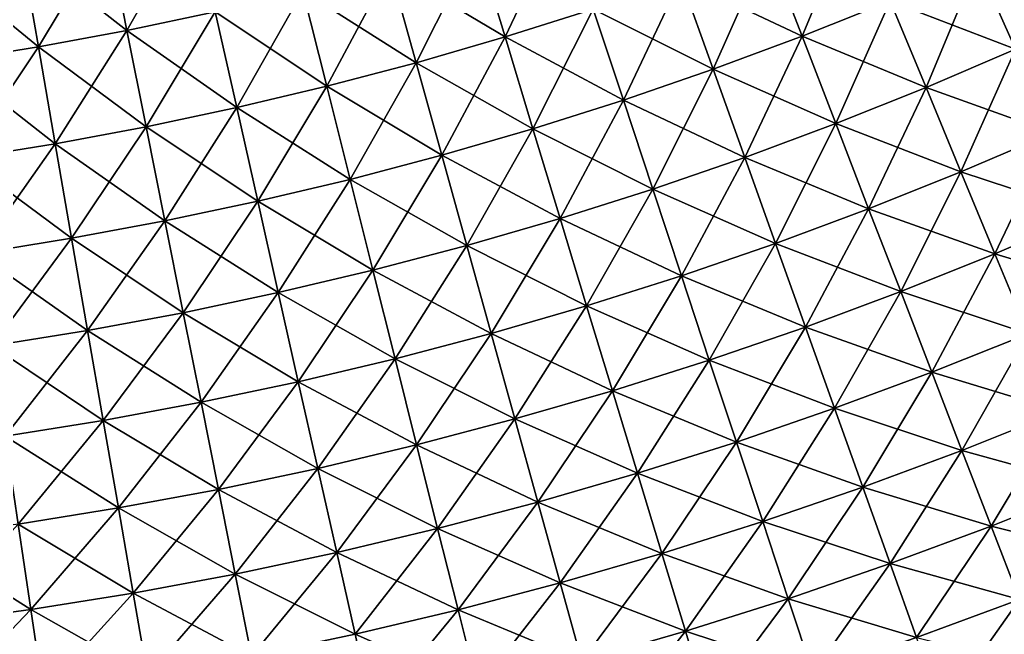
# Model space of a CAD drawing. Extents: x -1 to 0.97, y -0.99 to 0.99.
# Drawn here: x 0.0973 to 0.2751, y -0.7603 to -0.6493 of the extents above; entities that cross this region are included whole.
import ezdxf

# ---------------------------------------------------------------- set-up
doc = ezdxf.new("R2010")
doc.units = 0

msp = doc.modelspace()

# ---------------------------------------------------------------- linework, layer by layer
for points in [[(0.12865, -0.63012, -0.75236), (0.1167, -0.6512, -0.7362), (0.11316, -0.63339, -0.75236)], [(0.12865, -0.63012, -0.75236), (0.13262, -0.64783, -0.7362), (0.1167, -0.6512, -0.7362)], [(0.19533, -0.63047, -0.7362), (0.18497, -0.65238, -0.71961), (0.17982, -0.63539, -0.7362)], [(0.19533, -0.63047, -0.7362), (0.2009, -0.64733, -0.71961), (0.18497, -0.65238, -0.71961)], [(0.24787, -0.62987, -0.71961), (0.2386, -0.65226, -0.70258), (0.23236, -0.63608, -0.71961)], [(0.24787, -0.62987, -0.71961), (0.25451, -0.64589, -0.70258), (0.2386, -0.65226, -0.70258)], [(0.28583, -0.63201, -0.70258), (0.27711, -0.65461, -0.68512), (0.27025, -0.63914, -0.70258)], [(0.1167, -0.6512, 0.7362), (0.11316, -0.63339, 0.75236), (0.0976, -0.63629, 0.75236)], [(0.11316, -0.63339, -0.75236), (0.10071, -0.65418, -0.7362), (0.0976, -0.63629, -0.75236)], [(0.11316, -0.63339, -0.75236), (0.1167, -0.6512, -0.7362), (0.10071, -0.65418, -0.7362)], [(0.13262, -0.64783, 0.7362), (0.11316, -0.63339, 0.75236), (0.1167, -0.6512, 0.7362)], [(0.10071, -0.65418, 0.7362), (0.0976, -0.63629, 0.75236), (0.08198, -0.6388, 0.75236)], [(0.0976, -0.63629, -0.75236), (0.08464, -0.65676, -0.7362), (0.08198, -0.6388, -0.75236)], [(0.0976, -0.63629, -0.75236), (0.10071, -0.65418, -0.7362), (0.08464, -0.65676, -0.7362)], [(0.1167, -0.6512, 0.7362), (0.0976, -0.63629, 0.75236), (0.10071, -0.65418, 0.7362)], [(0.18497, -0.65238, 0.71961), (0.17982, -0.63539, 0.7362), (0.16419, -0.63992, 0.7362)], [(0.17982, -0.63539, -0.7362), (0.16892, -0.65703, -0.71961), (0.16419, -0.63992, -0.7362)], [(0.17982, -0.63539, -0.7362), (0.18497, -0.65238, -0.71961), (0.16892, -0.65703, -0.71961)], [(0.2009, -0.64733, 0.71961), (0.17982, -0.63539, 0.7362), (0.18497, -0.65238, 0.71961)], [(0.2386, -0.65226, 0.70258), (0.23236, -0.63608, 0.71961), (0.2167, -0.6419, 0.71961)], [(0.23236, -0.63608, -0.71961), (0.22254, -0.65822, -0.70258), (0.2167, -0.6419, -0.71961)], [(0.23236, -0.63608, -0.71961), (0.2386, -0.65226, -0.70258), (0.22254, -0.65822, -0.70258)], [(0.25451, -0.64589, 0.70258), (0.23236, -0.63608, 0.71961), (0.2386, -0.65226, 0.70258)], [(0.10071, -0.65418, 0.7362), (0.08198, -0.6388, 0.75236), (0.08464, -0.65676, 0.7362)], [(0.16892, -0.65703, 0.71961), (0.16419, -0.63992, 0.7362), (0.14845, -0.64407, 0.7362)], [(0.16419, -0.63992, -0.7362), (0.15277, -0.66129, -0.71961), (0.14845, -0.64407, -0.7362)], [(0.16419, -0.63992, -0.7362), (0.16892, -0.65703, -0.71961), (0.15277, -0.66129, -0.71961)], [(0.18497, -0.65238, 0.71961), (0.16419, -0.63992, 0.7362), (0.16892, -0.65703, 0.71961)], [(0.27025, -0.63914, -0.70258), (0.26098, -0.66153, -0.68512), (0.25451, -0.64589, -0.70258)], [(0.27711, -0.65461, 0.68512), (0.27025, -0.63914, 0.70258), (0.25451, -0.64589, 0.70258)], [(0.27025, -0.63914, -0.70258), (0.27711, -0.65461, -0.68512), (0.26098, -0.66153, -0.68512)], [(0.29306, -0.6473, 0.68512), (0.27025, -0.63914, 0.70258), (0.27711, -0.65461, 0.68512)], [(0.22254, -0.65822, 0.70258), (0.2167, -0.6419, 0.71961), (0.2009, -0.64733, 0.71961)], [(0.2167, -0.6419, -0.71961), (0.20634, -0.6638, -0.70258), (0.2009, -0.64733, -0.71961)], [(0.2167, -0.6419, -0.71961), (0.22254, -0.65822, -0.70258), (0.20634, -0.6638, -0.70258)], [(0.2386, -0.65226, 0.70258), (0.2167, -0.6419, 0.71961), (0.22254, -0.65822, 0.70258)], [(0.15277, -0.66129, 0.71961), (0.14845, -0.64407, 0.7362), (0.13262, -0.64783, 0.7362)], [(0.14845, -0.64407, -0.7362), (0.13651, -0.66515, -0.71961), (0.13262, -0.64783, -0.7362)], [(0.14845, -0.64407, -0.7362), (0.15277, -0.66129, -0.71961), (0.13651, -0.66515, -0.71961)], [(0.16892, -0.65703, 0.71961), (0.14845, -0.64407, 0.7362), (0.15277, -0.66129, 0.71961)], [(0.25451, -0.64589, -0.70258), (0.24469, -0.66804, -0.68512), (0.2386, -0.65226, -0.70258)], [(0.26098, -0.66153, 0.68512), (0.25451, -0.64589, 0.70258), (0.2386, -0.65226, 0.70258)], [(0.25451, -0.64589, -0.70258), (0.26098, -0.66153, -0.68512), (0.24469, -0.66804, -0.68512)], [(0.27711, -0.65461, 0.68512), (0.25451, -0.64589, 0.70258), (0.26098, -0.66153, 0.68512)], [(0.13651, -0.66515, 0.71961), (0.13262, -0.64783, 0.7362), (0.1167, -0.6512, 0.7362)], [(0.13262, -0.64783, -0.7362), (0.12017, -0.66861, -0.71961), (0.1167, -0.6512, -0.7362)], [(0.13262, -0.64783, -0.7362), (0.13651, -0.66515, -0.71961), (0.12017, -0.66861, -0.71961)], [(0.15277, -0.66129, 0.71961), (0.13262, -0.64783, 0.7362), (0.13651, -0.66515, 0.71961)], [(0.20634, -0.6638, 0.70258), (0.2009, -0.64733, 0.71961), (0.18497, -0.65238, 0.71961)], [(0.2009, -0.64733, -0.71961), (0.19, -0.66897, -0.70258), (0.18497, -0.65238, -0.71961)], [(0.2009, -0.64733, -0.71961), (0.20634, -0.6638, -0.70258), (0.19, -0.66897, -0.70258)], [(0.22254, -0.65822, 0.70258), (0.2009, -0.64733, 0.71961), (0.20634, -0.6638, 0.70258)], [(0.12017, -0.66861, 0.71961), (0.1167, -0.6512, 0.7362), (0.10071, -0.65418, 0.7362)], [(0.1167, -0.6512, -0.7362), (0.10374, -0.67167, -0.71961), (0.10071, -0.65418, -0.7362)], [(0.1167, -0.6512, -0.7362), (0.12017, -0.66861, -0.71961), (0.10374, -0.67167, -0.71961)], [(0.13651, -0.66515, 0.71961), (0.1167, -0.6512, 0.7362), (0.12017, -0.66861, 0.71961)], [(0.19, -0.66897, 0.70258), (0.18497, -0.65238, 0.71961), (0.16892, -0.65703, 0.71961)], [(0.18497, -0.65238, -0.71961), (0.17355, -0.67374, -0.70258), (0.16892, -0.65703, -0.71961)], [(0.18497, -0.65238, -0.71961), (0.19, -0.66897, -0.70258), (0.17355, -0.67374, -0.70258)], [(0.20634, -0.6638, 0.70258), (0.18497, -0.65238, 0.71961), (0.19, -0.66897, 0.70258)], [(0.2386, -0.65226, -0.70258), (0.22824, -0.67416, -0.68512), (0.22254, -0.65822, -0.70258)], [(0.24469, -0.66804, 0.68512), (0.2386, -0.65226, 0.70258), (0.22254, -0.65822, 0.70258)], [(0.2386, -0.65226, -0.70258), (0.24469, -0.66804, -0.68512), (0.22824, -0.67416, -0.68512)], [(0.26098, -0.66153, 0.68512), (0.2386, -0.65226, 0.70258), (0.24469, -0.66804, 0.68512)], [(0.10374, -0.67167, 0.71961), (0.10071, -0.65418, 0.7362), (0.08464, -0.65676, 0.7362)], [(0.10071, -0.65418, -0.7362), (0.08725, -0.67432, -0.71961), (0.08464, -0.65676, -0.7362)], [(0.10071, -0.65418, -0.7362), (0.10374, -0.67167, -0.71961), (0.08725, -0.67432, -0.71961)], [(0.12017, -0.66861, 0.71961), (0.10071, -0.65418, 0.7362), (0.10374, -0.67167, 0.71961)], [(0.27711, -0.65461, -0.68512), (0.26729, -0.67676, -0.66726), (0.26098, -0.66153, -0.68512)], [(0.28379, -0.66969, 0.66726), (0.27711, -0.65461, 0.68512), (0.26098, -0.66153, 0.68512)], [(0.27711, -0.65461, -0.68512), (0.28379, -0.66969, -0.66726), (0.26729, -0.67676, -0.66726)], [(0.10374, -0.67167, 0.71961), (0.08464, -0.65676, 0.7362), (0.08725, -0.67432, 0.71961)], [(0.17355, -0.67374, 0.70258), (0.16892, -0.65703, 0.71961), (0.15277, -0.66129, 0.71961)], [(0.16892, -0.65703, -0.71961), (0.15698, -0.67811, -0.70258), (0.15277, -0.66129, -0.71961)], [(0.16892, -0.65703, -0.71961), (0.17355, -0.67374, -0.70258), (0.15698, -0.67811, -0.70258)], [(0.19, -0.66897, 0.70258), (0.16892, -0.65703, 0.71961), (0.17355, -0.67374, 0.70258)], [(0.22254, -0.65822, -0.70258), (0.21164, -0.67986, -0.68512), (0.20634, -0.6638, -0.70258)], [(0.22824, -0.67416, 0.68512), (0.22254, -0.65822, 0.70258), (0.20634, -0.6638, 0.70258)], [(0.22254, -0.65822, -0.70258), (0.22824, -0.67416, -0.68512), (0.21164, -0.67986, -0.68512)], [(0.24469, -0.66804, 0.68512), (0.22254, -0.65822, 0.70258), (0.22824, -0.67416, 0.68512)], [(0.15698, -0.67811, 0.70258), (0.15277, -0.66129, 0.71961), (0.13651, -0.66515, 0.71961)], [(0.15277, -0.66129, -0.71961), (0.14031, -0.68207, -0.70258), (0.13651, -0.66515, -0.71961)], [(0.15277, -0.66129, -0.71961), (0.15698, -0.67811, -0.70258), (0.14031, -0.68207, -0.70258)], [(0.17355, -0.67374, 0.70258), (0.15277, -0.66129, 0.71961), (0.15698, -0.67811, 0.70258)], [(0.26098, -0.66153, -0.68512), (0.25062, -0.68343, -0.66726), (0.24469, -0.66804, -0.68512)], [(0.26729, -0.67676, 0.66726), (0.26098, -0.66153, 0.68512), (0.24469, -0.66804, 0.68512)], [(0.26098, -0.66153, -0.68512), (0.26729, -0.67676, -0.66726), (0.25062, -0.68343, -0.66726)], [(0.28379, -0.66969, 0.66726), (0.26098, -0.66153, 0.68512), (0.26729, -0.67676, 0.66726)], [(0.20634, -0.6638, -0.70258), (0.19492, -0.68516, -0.68512), (0.19, -0.66897, -0.70258)], [(0.21164, -0.67986, 0.68512), (0.20634, -0.6638, 0.70258), (0.19, -0.66897, 0.70258)], [(0.20634, -0.6638, -0.70258), (0.21164, -0.67986, -0.68512), (0.19492, -0.68516, -0.68512)], [(0.22824, -0.67416, 0.68512), (0.20634, -0.6638, 0.70258), (0.21164, -0.67986, 0.68512)], [(0.14031, -0.68207, 0.70258), (0.13651, -0.66515, 0.71961), (0.12017, -0.66861, 0.71961)], [(0.13651, -0.66515, -0.71961), (0.12355, -0.68562, -0.70258), (0.12017, -0.66861, -0.71961)], [(0.13651, -0.66515, -0.71961), (0.14031, -0.68207, -0.70258), (0.12355, -0.68562, -0.70258)], [(0.15698, -0.67811, 0.70258), (0.13651, -0.66515, 0.71961), (0.14031, -0.68207, 0.70258)], [(0.24469, -0.66804, -0.68512), (0.23379, -0.68968, -0.66726), (0.22824, -0.67416, -0.68512)], [(0.25062, -0.68343, 0.66726), (0.24469, -0.66804, 0.68512), (0.22824, -0.67416, 0.68512)], [(0.24469, -0.66804, -0.68512), (0.25062, -0.68343, -0.66726), (0.23379, -0.68968, -0.66726)], [(0.26729, -0.67676, 0.66726), (0.24469, -0.66804, 0.68512), (0.25062, -0.68343, 0.66726)], [(0.12355, -0.68562, 0.70258), (0.12017, -0.66861, 0.71961), (0.10374, -0.67167, 0.71961)], [(0.12017, -0.66861, -0.71961), (0.10671, -0.68875, -0.70258), (0.10374, -0.67167, -0.71961)], [(0.12017, -0.66861, -0.71961), (0.12355, -0.68562, -0.70258), (0.10671, -0.68875, -0.70258)], [(0.14031, -0.68207, 0.70258), (0.12017, -0.66861, 0.71961), (0.12355, -0.68562, 0.70258)], [(0.19, -0.66897, -0.70258), (0.17806, -0.69005, -0.68512), (0.17355, -0.67374, -0.70258)], [(0.19492, -0.68516, 0.68512), (0.19, -0.66897, 0.70258), (0.17355, -0.67374, 0.70258)], [(0.19, -0.66897, -0.70258), (0.19492, -0.68516, -0.68512), (0.17806, -0.69005, -0.68512)], [(0.21164, -0.67986, 0.68512), (0.19, -0.66897, 0.70258), (0.19492, -0.68516, 0.68512)], [(0.28379, -0.66969, -0.66726), (0.27343, -0.69159, -0.64899), (0.26729, -0.67676, -0.66726)], [(0.2903, -0.68436, 0.64899), (0.28379, -0.66969, 0.66726), (0.26729, -0.67676, 0.66726)], [(0.28379, -0.66969, -0.66726), (0.2903, -0.68436, -0.64899), (0.27343, -0.69159, -0.64899)], [(0.10671, -0.68875, 0.70258), (0.10374, -0.67167, 0.71961), (0.08725, -0.67432, 0.71961)], [(0.10374, -0.67167, -0.71961), (0.08979, -0.69148, -0.70258), (0.08725, -0.67432, -0.71961)], [(0.10374, -0.67167, -0.71961), (0.10671, -0.68875, -0.70258), (0.08979, -0.69148, -0.70258)], [(0.12355, -0.68562, 0.70258), (0.10374, -0.67167, 0.71961), (0.10671, -0.68875, 0.70258)], [(0.17355, -0.67374, -0.70258), (0.16109, -0.69452, -0.68512), (0.15698, -0.67811, -0.70258)], [(0.17806, -0.69005, 0.68512), (0.17355, -0.67374, 0.70258), (0.15698, -0.67811, 0.70258)], [(0.17355, -0.67374, -0.70258), (0.17806, -0.69005, -0.68512), (0.16109, -0.69452, -0.68512)], [(0.19492, -0.68516, 0.68512), (0.17355, -0.67374, 0.70258), (0.17806, -0.69005, 0.68512)], [(0.10671, -0.68875, 0.70258), (0.08725, -0.67432, 0.71961), (0.08979, -0.69148, 0.70258)], [(0.22824, -0.67416, -0.68512), (0.21682, -0.69552, -0.66726), (0.21164, -0.67986, -0.68512)], [(0.23379, -0.68968, 0.66726), (0.22824, -0.67416, 0.68512), (0.21164, -0.67986, 0.68512)], [(0.22824, -0.67416, -0.68512), (0.23379, -0.68968, -0.66726), (0.21682, -0.69552, -0.66726)], [(0.25062, -0.68343, 0.66726), (0.22824, -0.67416, 0.68512), (0.23379, -0.68968, 0.66726)], [(0.26729, -0.67676, -0.66726), (0.2564, -0.6984, -0.64899), (0.25062, -0.68343, -0.66726)], [(0.27343, -0.69159, 0.64899), (0.26729, -0.67676, 0.66726), (0.25062, -0.68343, 0.66726)], [(0.26729, -0.67676, -0.66726), (0.27343, -0.69159, -0.64899), (0.2564, -0.6984, -0.64899)], [(0.2903, -0.68436, 0.64899), (0.26729, -0.67676, 0.66726), (0.27343, -0.69159, 0.64899)], [(0.15698, -0.67811, -0.70258), (0.14402, -0.69858, -0.68512), (0.14031, -0.68207, -0.70258)], [(0.16109, -0.69452, 0.68512), (0.15698, -0.67811, 0.70258), (0.14031, -0.68207, 0.70258)], [(0.15698, -0.67811, -0.70258), (0.16109, -0.69452, -0.68512), (0.14402, -0.69858, -0.68512)], [(0.17806, -0.69005, 0.68512), (0.15698, -0.67811, 0.70258), (0.16109, -0.69452, 0.68512)], [(0.21164, -0.67986, -0.68512), (0.1997, -0.70094, -0.66726), (0.19492, -0.68516, -0.68512)], [(0.21682, -0.69552, 0.66726), (0.21164, -0.67986, 0.68512), (0.19492, -0.68516, 0.68512)], [(0.21164, -0.67986, -0.68512), (0.21682, -0.69552, -0.66726), (0.1997, -0.70094, -0.66726)], [(0.23379, -0.68968, 0.66726), (0.21164, -0.67986, 0.68512), (0.21682, -0.69552, 0.66726)], [(0.14031, -0.68207, -0.70258), (0.12685, -0.70221, -0.68512), (0.12355, -0.68562, -0.70258)], [(0.14402, -0.69858, 0.68512), (0.14031, -0.68207, 0.70258), (0.12355, -0.68562, 0.70258)], [(0.14031, -0.68207, -0.70258), (0.14402, -0.69858, -0.68512), (0.12685, -0.70221, -0.68512)], [(0.16109, -0.69452, 0.68512), (0.14031, -0.68207, 0.70258), (0.14402, -0.69858, 0.68512)], [(0.25062, -0.68343, -0.66726), (0.2392, -0.70479, -0.64899), (0.23379, -0.68968, -0.66726)], [(0.2564, -0.6984, 0.64899), (0.25062, -0.68343, 0.66726), (0.23379, -0.68968, 0.66726)], [(0.25062, -0.68343, -0.66726), (0.2564, -0.6984, -0.64899), (0.2392, -0.70479, -0.64899)], [(0.27343, -0.69159, 0.64899), (0.25062, -0.68343, 0.66726), (0.2564, -0.6984, 0.64899)], [(0.2903, -0.68436, -0.64899), (0.2794, -0.706, -0.63033), (0.27343, -0.69159, -0.64899)], [(0.29662, -0.69862, 0.63033), (0.2903, -0.68436, 0.64899), (0.27343, -0.69159, 0.64899)], [(0.12355, -0.68562, -0.70258), (0.1096, -0.70543, -0.68512), (0.10671, -0.68875, -0.70258)], [(0.12685, -0.70221, 0.68512), (0.12355, -0.68562, 0.70258), (0.10671, -0.68875, 0.70258)], [(0.12355, -0.68562, -0.70258), (0.12685, -0.70221, -0.68512), (0.1096, -0.70543, -0.68512)], [(0.14402, -0.69858, 0.68512), (0.12355, -0.68562, 0.70258), (0.12685, -0.70221, 0.68512)], [(0.19492, -0.68516, -0.68512), (0.18246, -0.70594, -0.66726), (0.17806, -0.69005, -0.68512)], [(0.1997, -0.70094, 0.66726), (0.19492, -0.68516, 0.68512), (0.17806, -0.69005, 0.68512)], [(0.19492, -0.68516, -0.68512), (0.1997, -0.70094, -0.66726), (0.18246, -0.70594, -0.66726)], [(0.21682, -0.69552, 0.66726), (0.19492, -0.68516, 0.68512), (0.1997, -0.70094, 0.66726)], [(0.10671, -0.68875, -0.70258), (0.09227, -0.70821, -0.68512), (0.08979, -0.69148, -0.70258)], [(0.1096, -0.70543, 0.68512), (0.10671, -0.68875, 0.70258), (0.08979, -0.69148, 0.70258)], [(0.10671, -0.68875, -0.70258), (0.1096, -0.70543, -0.68512), (0.09227, -0.70821, -0.68512)], [(0.12685, -0.70221, 0.68512), (0.10671, -0.68875, 0.70258), (0.1096, -0.70543, 0.68512)], [(0.23379, -0.68968, -0.66726), (0.22185, -0.71076, -0.64899), (0.21682, -0.69552, -0.66726)], [(0.2392, -0.70479, 0.64899), (0.23379, -0.68968, 0.66726), (0.21682, -0.69552, 0.66726)], [(0.23379, -0.68968, -0.66726), (0.2392, -0.70479, -0.64899), (0.22185, -0.71076, -0.64899)], [(0.2564, -0.6984, 0.64899), (0.23379, -0.68968, 0.66726), (0.2392, -0.70479, 0.64899)], [(0.1096, -0.70543, 0.68512), (0.08979, -0.69148, 0.70258), (0.09227, -0.70821, 0.68512)], [(0.17806, -0.69005, -0.68512), (0.1651, -0.71052, -0.66726), (0.16109, -0.69452, -0.68512)], [(0.18246, -0.70594, 0.66726), (0.17806, -0.69005, 0.68512), (0.16109, -0.69452, 0.68512)], [(0.17806, -0.69005, -0.68512), (0.18246, -0.70594, -0.66726), (0.1651, -0.71052, -0.66726)], [(0.1997, -0.70094, 0.66726), (0.17806, -0.69005, 0.68512), (0.18246, -0.70594, 0.66726)], [(0.27343, -0.69159, -0.64899), (0.26201, -0.71296, -0.63033), (0.2564, -0.6984, -0.64899)], [(0.2794, -0.706, 0.63033), (0.27343, -0.69159, 0.64899), (0.2564, -0.6984, 0.64899)], [(0.27343, -0.69159, -0.64899), (0.2794, -0.706, -0.63033), (0.26201, -0.71296, -0.63033)], [(0.29662, -0.69862, 0.63033), (0.27343, -0.69159, 0.64899), (0.2794, -0.706, 0.63033)], [(0.16109, -0.69452, -0.68512), (0.14763, -0.71467, -0.66726), (0.14402, -0.69858, -0.68512)], [(0.1651, -0.71052, 0.66726), (0.16109, -0.69452, 0.68512), (0.14402, -0.69858, 0.68512)], [(0.16109, -0.69452, -0.68512), (0.1651, -0.71052, -0.66726), (0.14763, -0.71467, -0.66726)], [(0.18246, -0.70594, 0.66726), (0.16109, -0.69452, 0.68512), (0.1651, -0.71052, 0.66726)], [(0.21682, -0.69552, -0.66726), (0.20436, -0.7163, -0.64899), (0.1997, -0.70094, -0.66726)], [(0.22185, -0.71076, 0.64899), (0.21682, -0.69552, 0.66726), (0.1997, -0.70094, 0.66726)], [(0.21682, -0.69552, -0.66726), (0.22185, -0.71076, -0.64899), (0.20436, -0.7163, -0.64899)], [(0.2392, -0.70479, 0.64899), (0.21682, -0.69552, 0.66726), (0.22185, -0.71076, 0.64899)], [(0.14402, -0.69858, -0.68512), (0.13007, -0.71839, -0.66726), (0.12685, -0.70221, -0.68512)], [(0.14763, -0.71467, 0.66726), (0.14402, -0.69858, 0.68512), (0.12685, -0.70221, 0.68512)], [(0.14402, -0.69858, -0.68512), (0.14763, -0.71467, -0.66726), (0.13007, -0.71839, -0.66726)], [(0.1651, -0.71052, 0.66726), (0.14402, -0.69858, 0.68512), (0.14763, -0.71467, 0.66726)], [(0.2564, -0.6984, -0.64899), (0.24446, -0.71948, -0.63033), (0.2392, -0.70479, -0.64899)], [(0.26201, -0.71296, 0.63033), (0.2564, -0.6984, 0.64899), (0.2392, -0.70479, 0.64899)], [(0.2564, -0.6984, -0.64899), (0.26201, -0.71296, -0.63033), (0.24446, -0.71948, -0.63033)], [(0.2794, -0.706, 0.63033), (0.2564, -0.6984, 0.64899), (0.26201, -0.71296, 0.63033)], [(0.12685, -0.70221, -0.68512), (0.11242, -0.72167, -0.66726), (0.1096, -0.70543, -0.68512)], [(0.13007, -0.71839, 0.66726), (0.12685, -0.70221, 0.68512), (0.1096, -0.70543, 0.68512)], [(0.12685, -0.70221, -0.68512), (0.13007, -0.71839, -0.66726), (0.11242, -0.72167, -0.66726)], [(0.14763, -0.71467, 0.66726), (0.12685, -0.70221, 0.68512), (0.13007, -0.71839, 0.66726)], [(0.1997, -0.70094, -0.66726), (0.18674, -0.72141, -0.64899), (0.18246, -0.70594, -0.66726)], [(0.20436, -0.7163, 0.64899), (0.1997, -0.70094, 0.66726), (0.18246, -0.70594, 0.66726)], [(0.1997, -0.70094, -0.66726), (0.20436, -0.7163, -0.64899), (0.18674, -0.72141, -0.64899)], [(0.22185, -0.71076, 0.64899), (0.1997, -0.70094, 0.66726), (0.20436, -0.7163, 0.64899)], [(0.1096, -0.70543, -0.68512), (0.09469, -0.72452, -0.66726), (0.09227, -0.70821, -0.68512)], [(0.11242, -0.72167, 0.66726), (0.1096, -0.70543, 0.68512), (0.09227, -0.70821, 0.68512)], [(0.1096, -0.70543, -0.68512), (0.11242, -0.72167, -0.66726), (0.09469, -0.72452, -0.66726)], [(0.13007, -0.71839, 0.66726), (0.1096, -0.70543, 0.68512), (0.11242, -0.72167, 0.66726)], [(0.2392, -0.70479, -0.64899), (0.22674, -0.72557, -0.63033), (0.22185, -0.71076, -0.64899)], [(0.24446, -0.71948, 0.63033), (0.2392, -0.70479, 0.64899), (0.22185, -0.71076, 0.64899)], [(0.2392, -0.70479, -0.64899), (0.24446, -0.71948, -0.63033), (0.22674, -0.72557, -0.63033)], [(0.26201, -0.71296, 0.63033), (0.2392, -0.70479, 0.64899), (0.24446, -0.71948, 0.63033)], [(0.18246, -0.70594, -0.66726), (0.169, -0.72609, -0.64899), (0.1651, -0.71052, -0.66726)], [(0.18674, -0.72141, 0.64899), (0.18246, -0.70594, 0.66726), (0.1651, -0.71052, 0.66726)], [(0.18246, -0.70594, -0.66726), (0.18674, -0.72141, -0.64899), (0.169, -0.72609, -0.64899)], [(0.20436, -0.7163, 0.64899), (0.18246, -0.70594, 0.66726), (0.18674, -0.72141, 0.64899)], [(0.2794, -0.706, -0.63033), (0.26746, -0.72708, -0.61129), (0.26201, -0.71296, -0.63033)], [(0.2852, -0.71999, 0.61129), (0.2794, -0.706, 0.63033), (0.26201, -0.71296, 0.63033)], [(0.2794, -0.706, -0.63033), (0.2852, -0.71999, -0.61129), (0.26746, -0.72708, -0.61129)], [(0.11242, -0.72167, 0.66726), (0.09227, -0.70821, 0.68512), (0.09469, -0.72452, 0.66726)], [(0.1651, -0.71052, -0.66726), (0.15115, -0.73033, -0.64899), (0.14763, -0.71467, -0.66726)], [(0.169, -0.72609, 0.64899), (0.1651, -0.71052, 0.66726), (0.14763, -0.71467, 0.66726)], [(0.1651, -0.71052, -0.66726), (0.169, -0.72609, -0.64899), (0.15115, -0.73033, -0.64899)], [(0.18674, -0.72141, 0.64899), (0.1651, -0.71052, 0.66726), (0.169, -0.72609, 0.64899)], [(0.22185, -0.71076, -0.64899), (0.20889, -0.73123, -0.63033), (0.20436, -0.7163, -0.64899)], [(0.22674, -0.72557, 0.63033), (0.22185, -0.71076, 0.64899), (0.20436, -0.7163, 0.64899)], [(0.22185, -0.71076, -0.64899), (0.22674, -0.72557, -0.63033), (0.20889, -0.73123, -0.63033)], [(0.24446, -0.71948, 0.63033), (0.22185, -0.71076, 0.64899), (0.22674, -0.72557, 0.63033)], [(0.14763, -0.71467, -0.66726), (0.1332, -0.73413, -0.64899), (0.13007, -0.71839, -0.66726)], [(0.15115, -0.73033, 0.64899), (0.14763, -0.71467, 0.66726), (0.13007, -0.71839, 0.66726)], [(0.14763, -0.71467, -0.66726), (0.15115, -0.73033, -0.64899), (0.1332, -0.73413, -0.64899)], [(0.169, -0.72609, 0.64899), (0.14763, -0.71467, 0.66726), (0.15115, -0.73033, 0.64899)], [(0.26201, -0.71296, -0.63033), (0.24956, -0.73374, -0.61129), (0.24446, -0.71948, -0.63033)], [(0.26746, -0.72708, 0.61129), (0.26201, -0.71296, 0.63033), (0.24446, -0.71948, 0.63033)], [(0.26201, -0.71296, -0.63033), (0.26746, -0.72708, -0.61129), (0.24956, -0.73374, -0.61129)], [(0.2852, -0.71999, 0.61129), (0.26201, -0.71296, 0.63033), (0.26746, -0.72708, 0.61129)], [(0.20436, -0.7163, -0.64899), (0.1909, -0.73645, -0.63033), (0.18674, -0.72141, -0.64899)], [(0.20889, -0.73123, 0.63033), (0.20436, -0.7163, 0.64899), (0.18674, -0.72141, 0.64899)], [(0.20436, -0.7163, -0.64899), (0.20889, -0.73123, -0.63033), (0.1909, -0.73645, -0.63033)], [(0.22674, -0.72557, 0.63033), (0.20436, -0.7163, 0.64899), (0.20889, -0.73123, 0.63033)], [(0.13007, -0.71839, -0.66726), (0.11516, -0.73749, -0.64899), (0.11242, -0.72167, -0.66726)], [(0.1332, -0.73413, 0.64899), (0.13007, -0.71839, 0.66726), (0.11242, -0.72167, 0.66726)], [(0.13007, -0.71839, -0.66726), (0.1332, -0.73413, -0.64899), (0.11516, -0.73749, -0.64899)], [(0.15115, -0.73033, 0.64899), (0.13007, -0.71839, 0.66726), (0.1332, -0.73413, 0.64899)], [(0.24446, -0.71948, -0.63033), (0.23149, -0.73995, -0.61129), (0.22674, -0.72557, -0.63033)], [(0.24956, -0.73374, 0.61129), (0.24446, -0.71948, 0.63033), (0.22674, -0.72557, 0.63033)], [(0.24446, -0.71948, -0.63033), (0.24956, -0.73374, -0.61129), (0.23149, -0.73995, -0.61129)], [(0.26746, -0.72708, 0.61129), (0.24446, -0.71948, 0.63033), (0.24956, -0.73374, 0.61129)], [(0.2852, -0.71999, -0.61129), (0.27274, -0.74077, -0.59188), (0.26746, -0.72708, -0.61129)], [(0.29081, -0.73354, 0.59188), (0.2852, -0.71999, 0.61129), (0.26746, -0.72708, 0.61129)], [(0.2852, -0.71999, -0.61129), (0.29081, -0.73354, -0.59188), (0.27274, -0.74077, -0.59188)], [(0.11242, -0.72167, -0.66726), (0.09705, -0.7404, -0.64899), (0.09469, -0.72452, -0.66726)], [(0.11516, -0.73749, 0.64899), (0.11242, -0.72167, 0.66726), (0.09469, -0.72452, 0.66726)], [(0.11242, -0.72167, -0.66726), (0.11516, -0.73749, -0.64899), (0.09705, -0.7404, -0.64899)], [(0.1332, -0.73413, 0.64899), (0.11242, -0.72167, 0.66726), (0.11516, -0.73749, 0.64899)], [(0.18674, -0.72141, -0.64899), (0.17279, -0.74122, -0.63033), (0.169, -0.72609, -0.64899)], [(0.1909, -0.73645, 0.63033), (0.18674, -0.72141, 0.64899), (0.169, -0.72609, 0.64899)], [(0.18674, -0.72141, -0.64899), (0.1909, -0.73645, -0.63033), (0.17279, -0.74122, -0.63033)], [(0.20889, -0.73123, 0.63033), (0.18674, -0.72141, 0.64899), (0.1909, -0.73645, 0.63033)], [(0.11516, -0.73749, 0.64899), (0.09469, -0.72452, 0.66726), (0.09705, -0.7404, 0.64899)], [(0.169, -0.72609, -0.64899), (0.15457, -0.74555, -0.63033), (0.15115, -0.73033, -0.64899)], [(0.17279, -0.74122, 0.63033), (0.169, -0.72609, 0.64899), (0.15115, -0.73033, 0.64899)], [(0.169, -0.72609, -0.64899), (0.17279, -0.74122, -0.63033), (0.15457, -0.74555, -0.63033)], [(0.1909, -0.73645, 0.63033), (0.169, -0.72609, 0.64899), (0.17279, -0.74122, 0.63033)], [(0.22674, -0.72557, -0.63033), (0.21328, -0.74572, -0.61129), (0.20889, -0.73123, -0.63033)], [(0.23149, -0.73995, 0.61129), (0.22674, -0.72557, 0.63033), (0.20889, -0.73123, 0.63033)], [(0.22674, -0.72557, -0.63033), (0.23149, -0.73995, -0.61129), (0.21328, -0.74572, -0.61129)], [(0.24956, -0.73374, 0.61129), (0.22674, -0.72557, 0.63033), (0.23149, -0.73995, 0.61129)], [(0.26746, -0.72708, -0.61129), (0.2545, -0.74755, -0.59188), (0.24956, -0.73374, -0.61129)], [(0.27274, -0.74077, 0.59188), (0.26746, -0.72708, 0.61129), (0.24956, -0.73374, 0.61129)], [(0.26746, -0.72708, -0.61129), (0.27274, -0.74077, -0.59188), (0.2545, -0.74755, -0.59188)], [(0.29081, -0.73354, 0.59188), (0.26746, -0.72708, 0.61129), (0.27274, -0.74077, 0.59188)], [(0.15115, -0.73033, -0.64899), (0.13624, -0.74943, -0.63033), (0.1332, -0.73413, -0.64899)], [(0.15457, -0.74555, 0.63033), (0.15115, -0.73033, 0.64899), (0.1332, -0.73413, 0.64899)], [(0.15115, -0.73033, -0.64899), (0.15457, -0.74555, -0.63033), (0.13624, -0.74943, -0.63033)], [(0.17279, -0.74122, 0.63033), (0.15115, -0.73033, 0.64899), (0.15457, -0.74555, 0.63033)], [(0.20889, -0.73123, -0.63033), (0.19494, -0.75104, -0.61129), (0.1909, -0.73645, -0.63033)], [(0.21328, -0.74572, 0.61129), (0.20889, -0.73123, 0.63033), (0.1909, -0.73645, 0.63033)], [(0.20889, -0.73123, -0.63033), (0.21328, -0.74572, -0.61129), (0.19494, -0.75104, -0.61129)], [(0.23149, -0.73995, 0.61129), (0.20889, -0.73123, 0.63033), (0.21328, -0.74572, 0.61129)], [(0.1332, -0.73413, -0.64899), (0.11783, -0.75286, -0.63033), (0.11516, -0.73749, -0.64899)], [(0.13624, -0.74943, 0.63033), (0.1332, -0.73413, 0.64899), (0.11516, -0.73749, 0.64899)], [(0.1332, -0.73413, -0.64899), (0.13624, -0.74943, -0.63033), (0.11783, -0.75286, -0.63033)], [(0.15457, -0.74555, 0.63033), (0.1332, -0.73413, 0.64899), (0.13624, -0.74943, 0.63033)], [(0.24956, -0.73374, -0.61129), (0.2361, -0.75388, -0.59188), (0.23149, -0.73995, -0.61129)], [(0.2545, -0.74755, 0.59188), (0.24956, -0.73374, 0.61129), (0.23149, -0.73995, 0.61129)], [(0.24956, -0.73374, -0.61129), (0.2545, -0.74755, -0.59188), (0.2361, -0.75388, -0.59188)], [(0.27274, -0.74077, 0.59188), (0.24956, -0.73374, 0.61129), (0.2545, -0.74755, 0.59188)], [(0.29081, -0.73354, -0.59188), (0.27785, -0.75401, -0.57212), (0.27274, -0.74077, -0.59188)], [(0.29624, -0.74666, 0.57212), (0.29081, -0.73354, 0.59188), (0.27274, -0.74077, 0.59188)], [(0.11516, -0.73749, -0.64899), (0.09934, -0.75583, -0.63033), (0.09705, -0.7404, -0.64899)], [(0.11783, -0.75286, 0.63033), (0.11516, -0.73749, 0.64899), (0.09705, -0.7404, 0.64899)], [(0.11516, -0.73749, -0.64899), (0.11783, -0.75286, -0.63033), (0.09934, -0.75583, -0.63033)], [(0.13624, -0.74943, 0.63033), (0.11516, -0.73749, 0.64899), (0.11783, -0.75286, 0.63033)], [(0.1909, -0.73645, -0.63033), (0.17647, -0.75591, -0.61129), (0.17279, -0.74122, -0.63033)], [(0.19494, -0.75104, 0.61129), (0.1909, -0.73645, 0.63033), (0.17279, -0.74122, 0.63033)], [(0.1909, -0.73645, -0.63033), (0.19494, -0.75104, -0.61129), (0.17647, -0.75591, -0.61129)], [(0.21328, -0.74572, 0.61129), (0.1909, -0.73645, 0.63033), (0.19494, -0.75104, 0.61129)], [(0.09934, -0.75583, 0.63033), (0.09705, -0.7404, 0.64899), (0.07887, -0.74287, 0.64899)], [(0.09705, -0.7404, -0.64899), (0.09934, -0.75583, -0.63033), (0.08078, -0.75835, -0.63033)], [(0.11783, -0.75286, 0.63033), (0.09705, -0.7404, 0.64899), (0.09934, -0.75583, 0.63033)], [(0.17279, -0.74122, -0.63033), (0.15788, -0.76032, -0.61129), (0.15457, -0.74555, -0.63033)], [(0.17647, -0.75591, 0.61129), (0.17279, -0.74122, 0.63033), (0.15457, -0.74555, 0.63033)], [(0.17279, -0.74122, -0.63033), (0.17647, -0.75591, -0.61129), (0.15788, -0.76032, -0.61129)], [(0.19494, -0.75104, 0.61129), (0.17279, -0.74122, 0.63033), (0.17647, -0.75591, 0.61129)], [(0.23149, -0.73995, -0.61129), (0.21754, -0.75976, -0.59188), (0.21328, -0.74572, -0.61129)], [(0.2361, -0.75388, 0.59188), (0.23149, -0.73995, 0.61129), (0.21328, -0.74572, 0.61129)], [(0.23149, -0.73995, -0.61129), (0.2361, -0.75388, -0.59188), (0.21754, -0.75976, -0.59188)], [(0.2545, -0.74755, 0.59188), (0.23149, -0.73995, 0.61129), (0.2361, -0.75388, 0.59188)], [(0.27274, -0.74077, -0.59188), (0.25928, -0.76092, -0.57212), (0.2545, -0.74755, -0.59188)], [(0.27785, -0.75401, 0.57212), (0.27274, -0.74077, 0.59188), (0.2545, -0.74755, 0.59188)], [(0.27274, -0.74077, -0.59188), (0.27785, -0.75401, -0.57212), (0.25928, -0.76092, -0.57212)], [(0.29624, -0.74666, 0.57212), (0.27274, -0.74077, 0.59188), (0.27785, -0.75401, 0.57212)], [(0.09934, -0.75583, 0.63033), (0.07887, -0.74287, 0.64899), (0.08078, -0.75835, 0.63033)], [(0.15457, -0.74555, -0.63033), (0.1392, -0.76428, -0.61129), (0.13624, -0.74943, -0.63033)], [(0.15788, -0.76032, 0.61129), (0.15457, -0.74555, 0.63033), (0.13624, -0.74943, 0.63033)], [(0.15457, -0.74555, -0.63033), (0.15788, -0.76032, -0.61129), (0.1392, -0.76428, -0.61129)], [(0.17647, -0.75591, 0.61129), (0.15457, -0.74555, 0.63033), (0.15788, -0.76032, 0.61129)], [(0.21328, -0.74572, -0.61129), (0.19885, -0.76518, -0.59188), (0.19494, -0.75104, -0.61129)], [(0.21754, -0.75976, 0.59188), (0.21328, -0.74572, 0.61129), (0.19494, -0.75104, 0.61129)], [(0.21328, -0.74572, -0.61129), (0.21754, -0.75976, -0.59188), (0.19885, -0.76518, -0.59188)], [(0.2361, -0.75388, 0.59188), (0.21328, -0.74572, 0.61129), (0.21754, -0.75976, 0.59188)], [(0.2545, -0.74755, -0.59188), (0.24055, -0.76736, -0.57212), (0.2361, -0.75388, -0.59188)], [(0.25928, -0.76092, 0.57212), (0.2545, -0.74755, 0.59188), (0.2361, -0.75388, 0.59188)], [(0.2545, -0.74755, -0.59188), (0.25928, -0.76092, -0.57212), (0.24055, -0.76736, -0.57212)], [(0.27785, -0.75401, 0.57212), (0.2545, -0.74755, 0.59188), (0.25928, -0.76092, 0.57212)], [(0.13624, -0.74943, -0.63033), (0.12042, -0.76777, -0.61129), (0.11783, -0.75286, -0.63033)], [(0.1392, -0.76428, 0.61129), (0.13624, -0.74943, 0.63033), (0.11783, -0.75286, 0.63033)], [(0.13624, -0.74943, -0.63033), (0.1392, -0.76428, -0.61129), (0.12042, -0.76777, -0.61129)], [(0.15788, -0.76032, 0.61129), (0.13624, -0.74943, 0.63033), (0.1392, -0.76428, 0.61129)], [(0.19494, -0.75104, -0.61129), (0.18003, -0.77014, -0.59188), (0.17647, -0.75591, -0.61129)], [(0.19885, -0.76518, 0.59188), (0.19494, -0.75104, 0.61129), (0.17647, -0.75591, 0.61129)], [(0.19494, -0.75104, -0.61129), (0.19885, -0.76518, -0.59188), (0.18003, -0.77014, -0.59188)], [(0.21754, -0.75976, 0.59188), (0.19494, -0.75104, 0.61129), (0.19885, -0.76518, 0.59188)], [(0.11783, -0.75286, -0.63033), (0.10156, -0.77081, -0.61129), (0.09934, -0.75583, -0.63033)], [(0.12042, -0.76777, 0.61129), (0.11783, -0.75286, 0.63033), (0.09934, -0.75583, 0.63033)], [(0.11783, -0.75286, -0.63033), (0.12042, -0.76777, -0.61129), (0.10156, -0.77081, -0.61129)], [(0.1392, -0.76428, 0.61129), (0.11783, -0.75286, 0.63033), (0.12042, -0.76777, 0.61129)], [(0.2361, -0.75388, -0.59188), (0.22166, -0.77334, -0.57212), (0.21754, -0.75976, -0.59188)], [(0.24055, -0.76736, 0.57212), (0.2361, -0.75388, 0.59188), (0.21754, -0.75976, 0.59188)], [(0.2361, -0.75388, -0.59188), (0.24055, -0.76736, -0.57212), (0.22166, -0.77334, -0.57212)], [(0.25928, -0.76092, 0.57212), (0.2361, -0.75388, 0.59188), (0.24055, -0.76736, 0.57212)], [(0.27785, -0.75401, -0.57212), (0.2639, -0.77382, -0.55201), (0.25928, -0.76092, -0.57212)], [(0.28278, -0.7668, 0.55201), (0.27785, -0.75401, 0.57212), (0.25928, -0.76092, 0.57212)], [(0.27785, -0.75401, -0.57212), (0.28278, -0.7668, -0.55201), (0.2639, -0.77382, -0.55201)], [(0.09934, -0.75583, -0.63033), (0.08263, -0.77338, -0.61129), (0.08078, -0.75835, -0.63033)], [(0.10156, -0.77081, 0.61129), (0.09934, -0.75583, 0.63033), (0.08078, -0.75835, 0.63033)], [(0.09934, -0.75583, -0.63033), (0.10156, -0.77081, -0.61129), (0.08263, -0.77338, -0.61129)], [(0.12042, -0.76777, 0.61129), (0.09934, -0.75583, 0.63033), (0.10156, -0.77081, 0.61129)], [(0.17647, -0.75591, -0.61129), (0.1611, -0.77464, -0.59188), (0.15788, -0.76032, -0.61129)], [(0.18003, -0.77014, 0.59188), (0.17647, -0.75591, 0.61129), (0.15788, -0.76032, 0.61129)], [(0.17647, -0.75591, -0.61129), (0.18003, -0.77014, -0.59188), (0.1611, -0.77464, -0.59188)], [(0.19885, -0.76518, 0.59188), (0.17647, -0.75591, 0.61129), (0.18003, -0.77014, 0.59188)], [(0.10156, -0.77081, 0.61129), (0.08078, -0.75835, 0.63033), (0.08263, -0.77338, 0.61129)], [(0.1611, -0.77464, 0.59188), (0.15788, -0.76032, 0.61129), (0.1392, -0.76428, 0.61129)], [(0.18003, -0.77014, 0.59188), (0.15788, -0.76032, 0.61129), (0.1611, -0.77464, 0.59188)], [(0.21754, -0.75976, -0.59188), (0.20264, -0.77886, -0.57212), (0.19885, -0.76518, -0.59188)], [(0.22166, -0.77334, 0.57212), (0.21754, -0.75976, 0.59188), (0.19885, -0.76518, 0.59188)], [(0.21754, -0.75976, -0.59188), (0.22166, -0.77334, -0.57212), (0.20264, -0.77886, -0.57212)], [(0.24055, -0.76736, 0.57212), (0.21754, -0.75976, 0.59188), (0.22166, -0.77334, 0.57212)]]:
    msp.add_3dface(points)

doc.saveas('drawing.dxf')
